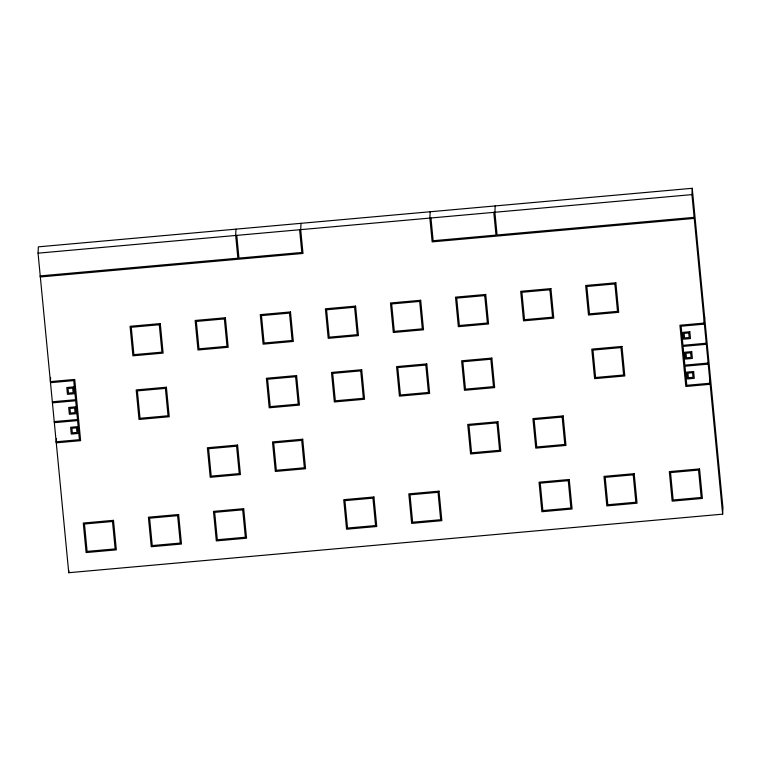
<?xml version="1.0" encoding="UTF-8"?>
<svg xmlns="http://www.w3.org/2000/svg" width="761" height="761" viewBox="0 0 761 761"><rect width="100%" height="100%" fill="white"/><g stroke="black" fill="none" stroke-linecap="round" stroke-linejoin="round"><path stroke-width="1.14" d="M38.05 253.166L38.364 246.84L692.253 188.29L722.95 507.834L722.636 514.16L68.747 572.71L38.05 253.166L691.939 194.616L692.253 188.29M50.597 377.389L50.388 381.613L74.74 379.425L80.628 440.667L56.276 442.845L56.476 438.631M68.747 572.71L68.851 570.598M235.977 229.147L235.672 235.472L237.851 258.198L40.171 275.891L40.276 276.975L303.002 253.451L300.709 229.651L301.023 223.315M430.174 211.758L429.86 218.084L432.153 241.884L694.289 218.417L694.184 217.342L497.085 234.987L494.897 212.262L495.211 205.936M704.591 316.728L704.277 323.064L679.925 325.242L685.813 386.483L710.165 384.295L710.47 377.97M50.492 382.688L73.741 380.605L75.577 399.696L52.328 401.779M704.382 324.138L681.133 326.222L682.969 345.313L706.218 343.23M52.433 402.854L75.681 400.771L77.479 419.52L54.231 421.604M706.322 344.305L683.074 346.388L684.871 365.137L708.12 363.054M54.335 422.678L77.584 420.595L79.42 439.687L56.171 441.77M708.225 364.129L684.976 366.212L686.812 385.304L710.061 383.221M691.939 194.616L722.636 514.16M493.794 212.357L495.982 235.082L433.152 240.714L430.964 217.988M299.606 229.746L301.794 252.471L238.954 258.093L236.776 235.377M160.286 323.587L130.064 326.288L132.899 355.825L163.13 353.123L160.286 323.587M225.361 317.756L195.139 320.467L197.974 350.003L228.205 347.292L225.361 317.756M290.493 311.924L260.262 314.635L263.106 344.172L293.327 341.461L290.493 311.924M355.596 306.093L325.375 308.804L328.21 338.341L358.441 335.639L355.596 306.093M420.69 300.272L390.469 302.973L393.304 332.509L423.525 329.808L420.69 300.272M485.727 294.44L455.506 297.151L458.341 326.688L488.572 323.986L485.727 294.44M550.916 288.609L520.695 291.311L523.53 320.857L553.761 318.146L550.916 288.609M615.868 282.788L585.647 285.499L588.481 315.035L618.712 312.333L615.868 282.788M159.287 324.757L131.273 327.268L133.907 354.655L161.922 352.143L159.287 324.757M224.362 318.935L196.348 321.446L198.982 348.823L226.997 346.312L224.362 318.935M289.494 313.104L261.47 315.615L264.105 342.992L292.119 340.481L289.494 313.104M354.597 307.273L326.583 309.784L329.209 337.161L357.232 334.659L354.597 307.273M419.692 301.442L391.677 303.953L394.303 331.339L422.317 328.828L419.692 301.442M484.728 295.62L456.714 298.131L459.349 325.508L487.363 323.006L484.728 295.62M549.918 289.789L521.903 292.291L524.529 319.677L552.553 317.166L549.918 289.789M614.869 283.967L586.855 286.478L589.49 313.855L617.504 311.354L614.869 283.967M73.76 386.911L66.787 387.53L67.444 394.35L74.416 393.722L73.76 386.911M689.818 331.748L682.836 332.376L683.492 339.187L690.474 338.569L689.818 331.748M72.704 388.11L68.052 388.519L68.5 393.104L73.142 392.686L72.704 388.11M688.762 332.947L684.11 333.366L684.548 337.941L689.2 337.523L688.762 332.947M166.402 387.216L136.181 389.917L139.016 419.463L169.237 416.752L166.402 387.216M296.6 375.554L266.379 378.265L269.213 407.801L299.444 405.099L296.6 375.554M361.713 369.722L331.492 372.433L334.326 401.97L364.548 399.268L361.713 369.722M426.807 363.901L396.576 366.602L399.42 396.148L429.642 393.437L426.807 363.901M491.844 358.07L461.623 360.781L464.457 390.317L494.679 387.615L491.844 358.07M621.984 346.426L591.763 349.128L594.598 378.664L624.819 375.963L621.984 346.426M165.403 388.395L137.389 390.897L140.014 418.284L168.029 415.772L165.403 388.395M295.601 376.733L267.587 379.244L270.222 406.621L298.236 404.12L295.601 376.733M360.714 370.902L332.7 373.413L335.325 400.79L363.339 398.288L360.714 370.902M425.808 365.08L397.784 367.582L400.419 394.969L428.433 392.457L425.808 365.08M490.845 359.249L462.831 361.76L465.456 389.147L493.47 386.636L490.845 359.249M620.986 347.596L592.971 350.108L595.597 377.494L623.611 374.983L620.986 347.596M75.672 406.85L68.699 407.468L69.356 414.288L76.328 413.661L75.672 406.85M691.72 351.63L684.748 352.257L685.404 359.068L692.377 358.45L691.72 351.63M74.616 408.039L69.974 408.457L70.412 413.042L75.054 412.624L74.616 408.039M690.665 352.828L686.013 353.247L686.46 357.822L691.112 357.413L690.665 352.828M77.593 426.655L70.621 427.273L71.268 434.093L78.25 433.466L77.593 426.655M693.632 371.511L686.66 372.139L687.316 378.959L694.289 378.331L693.632 371.511M76.538 427.853L71.886 428.262L72.324 432.847L76.975 432.429L76.538 427.853M692.577 372.709L687.925 373.128L688.372 377.713L693.014 377.294L692.577 372.709M237.594 445.042L207.373 447.753L210.207 477.29L240.428 474.588L237.594 445.042M302.716 439.211L272.495 441.922L275.33 471.459L305.561 468.757L302.716 439.211M497.96 421.727L467.739 424.438L470.574 453.975L500.795 451.273L497.96 421.727M563.15 415.896L532.919 418.598L535.763 448.143L565.984 445.432L563.15 415.896M236.595 446.222L208.581 448.733L211.206 476.11L239.22 473.599L236.595 446.222M301.717 440.391L273.703 442.902L276.338 470.279L304.352 467.768L301.717 440.391M496.962 422.907L468.947 425.418L471.573 452.795L499.587 450.293L496.962 422.907M562.151 417.076L534.127 419.577L536.762 446.964L564.776 444.453L562.151 417.076M113.494 520.324L83.272 523.035L86.107 552.572L116.338 549.87L113.494 520.324M178.635 514.493L148.405 517.204L151.249 546.74L181.47 544.039L178.635 514.493M243.701 508.671L213.48 511.373L216.314 540.919L246.545 538.208L243.701 508.671M373.936 496.971L343.715 499.682L346.55 529.218L376.771 526.517L373.936 496.971M439.03 491.149L408.809 493.851L411.644 523.397L441.865 520.686L439.03 491.149M569.257 479.487L539.035 482.189L541.87 511.734L572.091 509.023L569.257 479.487M634.208 473.675L603.987 476.376L606.821 505.913L637.052 503.211L634.208 473.675M112.495 521.504L84.481 524.015L87.115 551.392L115.13 548.89L112.495 521.504M177.627 515.673L149.613 518.184L152.248 545.561L180.262 543.059L177.627 515.673M242.702 509.851L214.688 512.353L217.323 539.739L245.337 537.228L242.702 509.851M372.938 498.151L344.923 500.662L347.549 528.039L375.563 525.537L372.938 498.151M438.032 492.329L410.017 494.831L412.643 522.217L440.657 519.706L438.032 492.329M568.258 480.667L540.243 483.168L542.869 510.555L570.883 508.044L568.258 480.667M633.209 474.845L605.195 477.356L607.82 504.743L635.844 502.231L633.209 474.845M699.549 468.909L669.328 471.611L672.163 501.157L702.393 498.445L699.549 468.909M698.55 470.089L670.536 472.591L673.162 499.977L701.185 497.466L698.55 470.089"/></g></svg>
